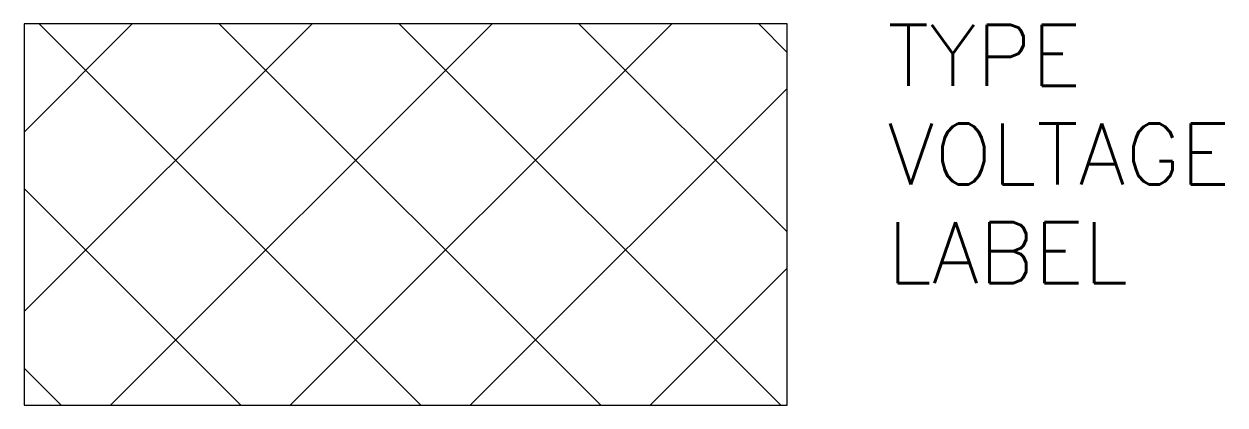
# Model space of a CAD drawing. Extents: x -0.188 to 0.403, y 0 to 0.188.
import ezdxf

# ---------------------------------------------------------------- set-up
doc = ezdxf.new("R2010")
doc.units = 0
doc.header["$MEASUREMENT"] = 0
doc.layers.get('0').update_dxf_attribs({"linetype": 'CONTINUOUS'})
doc.styles.add('ROMANS', font='romans', dxfattribs={"height": 0.03})

# ---------------------------------------------------------------- blocks, each defined once
blk = doc.blocks.new('*X3')
at = {"color": 0}
for p, q in [((0.69499, 10), (0.50749, 10.1875)), ((0.78338, 10), (0.59588, 10.1875)), ((0.87177, 10), (0.68427, 10.1875)), ((0.875, 10.08516), (0.77266, 10.1875)), ((0.875, 10.17354), (0.86104, 10.1875)), ((0.6066, 10), (0.5, 10.1066)), ((0.51821, 10), (0.5, 10.01821))]:
    blk.add_line(p, q, dxfattribs=at)
blk = doc.blocks.new('*X2')
at = {"color": 0}
for p, q in [((0.5, 10.04594), (0.64156, 10.1875)), ((0.5, 10.13433), (0.55317, 10.1875)), ((0.54245, 10), (0.72995, 10.1875)), ((0.63084, 10), (0.81834, 10.1875)), ((0.71922, 10), (0.875, 10.15578)), ((0.80761, 10), (0.875, 10.06739))]:
    blk.add_line(p, q, dxfattribs=at)

msp = doc.modelspace()

# ---------------------------------------------------------------- linework, layer by layer
for p, q in [((-0.1875, 0.1875), (-0.1875, 0)), ((0.1875, 0.1875), (-0.1875, 0.1875)), ((0.1875, 0), (0.1875, 0.1875)), ((-0.1875, 0), (0.1875, 0))]:
    msp.add_line(p, q)

# ---------------------------------------------------------------- block references
for name in ['*X3', '*X2']:
    msp.add_blockref(name, (-0.6875, -10))

# ---------------------------------------------------------------- texts
at = {"style": 'ROMANS'}
for tag, p, s, flags in [('TYPE', (0.23668, 0.15713), 'DISTRIBUTION SWITCHBOARD', 3), ('VOLTAGE', (0.23668, 0.10856), '', 1), ('LABEL', (0.23668, 0.05999), '', 1)]:
    msp.add_attdef(tag, p, s, height=0.03, dxfattribs=dict(at, flags=flags))

doc.saveas('drawing.dxf')
